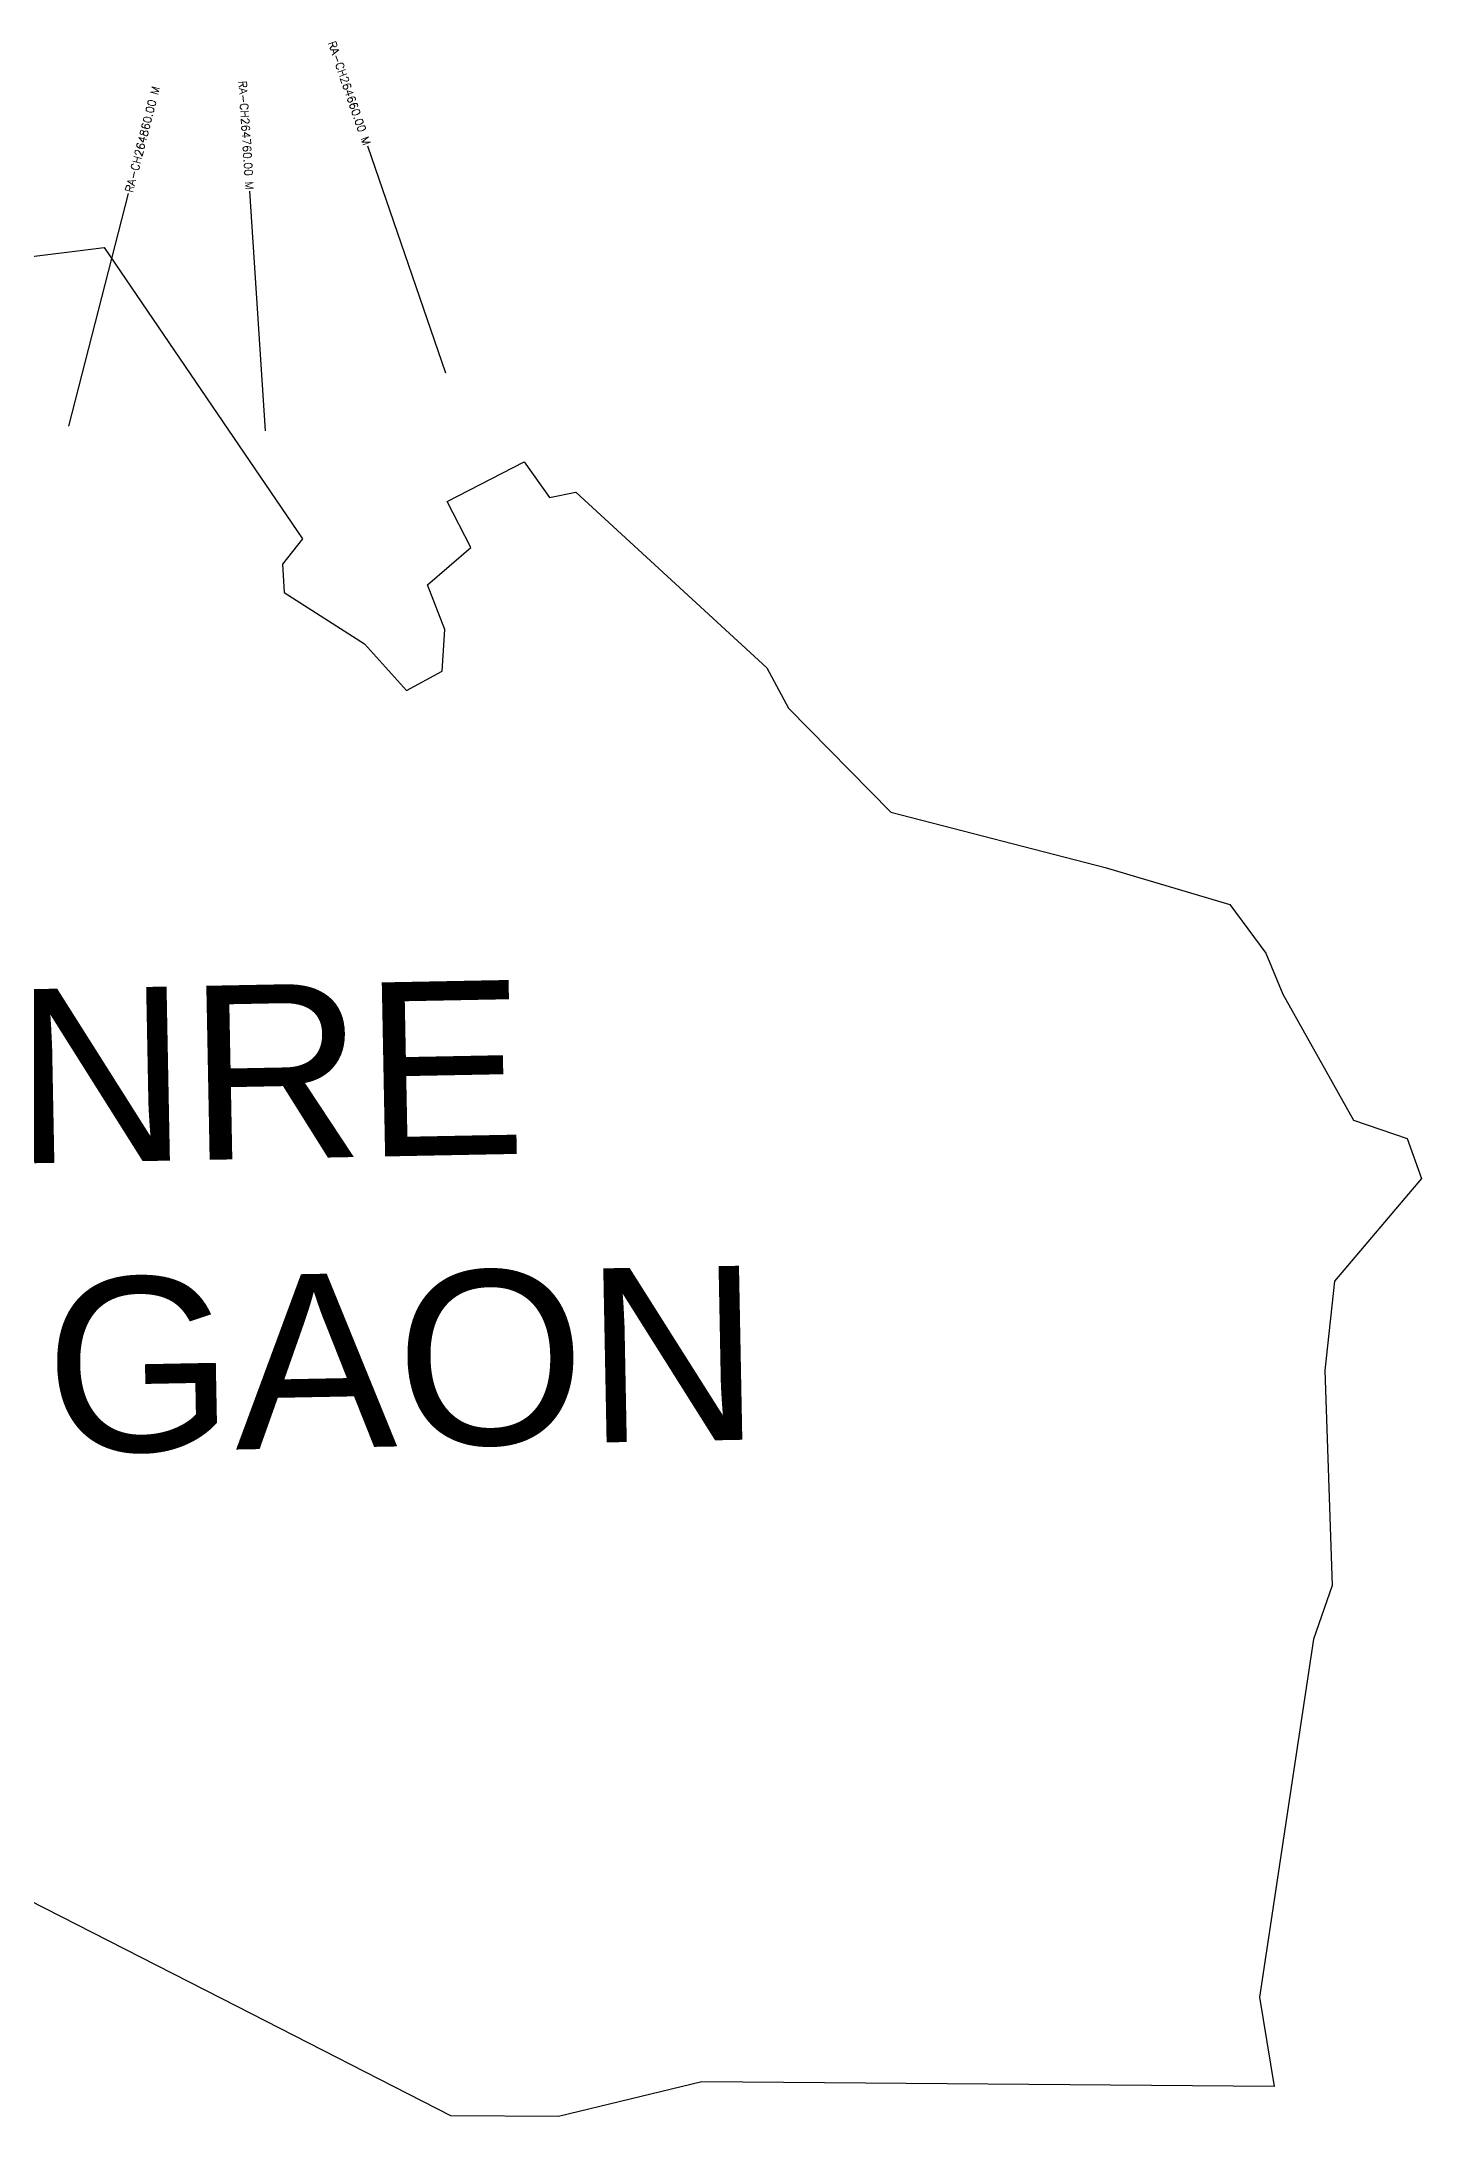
# Model space of a CAD drawing. Header units: metres. Extents: x 279200 to 280905, y 2031321 to 2032800.
# Drawn here: x 280043 to 280905, y 2031410 to 2032706 of the extents above; entities that cross this region are included whole.
import ezdxf
from ezdxf.enums import TextEntityAlignment as Align

# ---------------------------------------------------------------- set-up
doc = ezdxf.new("R2010")
doc.units = ezdxf.units.M
for name, color, linetype in [('CS', 134, 'Continuous'), ('CSMark', 6, 'Continuous'), ('VILLAGE BOUNDRY', 10, 'Continuous'), ('VILLAGE NAME', 250, 'Continuous')]:
    doc.layers.add(name, color=color, linetype=linetype)
doc.styles.get("Standard").update_dxf_attribs({"font": 'simplex.shx'})

msp = doc.modelspace()

# ---------------------------------------------------------------- linework, layer by layer
at = {"layer": 'CS'}
for p, q in [((280295.4, 2032499.3), (280246.6, 2032641.1)), ((280182.7, 2032463.2), (280172.9, 2032612.9)), ((280059.7, 2032466.2), (280097.1, 2032611.5))]:
    msp.add_line(p, q, dxfattribs=at)
at = {"layer": 'VILLAGE BOUNDRY', "flags": 128}
msp.add_lwpolyline([(280026.7, 2032570.9), (280081.9, 2032577.7), (280156, 2032468.8), (280205.8, 2032395.7), (280193.4, 2032379.9), (280194.4, 2032362.2), (280244.5, 2032330.1), (280270.8, 2032301), (280293.2, 2032313.1), (280294.8, 2032339.1), (280283.9, 2032367.1), (280311.1, 2032390.3), (280296.3, 2032419.1), (280344.5, 2032443.8), (280360.3, 2032421.5), (280376.7, 2032425), (280496, 2032315.1), (280509.6, 2032290), (280573.6, 2032225), (280707.5, 2032190.4), (280785.6, 2032167.4), (280808, 2032136.8), (280818.7, 2032111.2), (280862.9, 2032032.5), (280896.3, 2032021.1), (280905.3, 2031996.2), (280850.9, 2031932), (280844.8, 2031876.1), (280849.4, 2031741.8), (280837.9, 2031708.4), (280804.1, 2031484.6), (280813.3, 2031428.9), (280455.4, 2031431.7), (280365.8, 2031410.1), (280298.6, 2031410.6), (280164.9, 2031478.8), (279964.4, 2031581.1)], dxfattribs=at)

# ---------------------------------------------------------------- texts
at = {"layer": 'CSMark'}
for s, rotation, p in [('RA-CH264660.00 M', 288.9987, (280246.2, 2032642)), ('RA-CH264760.00 M', 273.7275, (280172.8, 2032613.9))]:
    msp.add_text(s, height=5, rotation=rotation, dxfattribs=at).set_placement(p, align=Align.MIDDLE_RIGHT)
msp.add_text('RA-CH264860.00 M', height=5, rotation=75.5859, dxfattribs=at).set_placement((280097.3, 2032612.4), align=Align.MIDDLE_LEFT)
at = {"layer": 'VILLAGE NAME', "insert": (279610, 2032106.2), "char_height": 108.748, "attachment_point": 1, "rotation": 1.1028}
msp.add_mtext_dynamic_manual_height_columns('{\\fArial|b0|i0|c0|p34;SARANRE NANDGAON}', width=726.929, gutter_width=543.7, heights=[0], dxfattribs=at)

doc.saveas('drawing.dxf')
